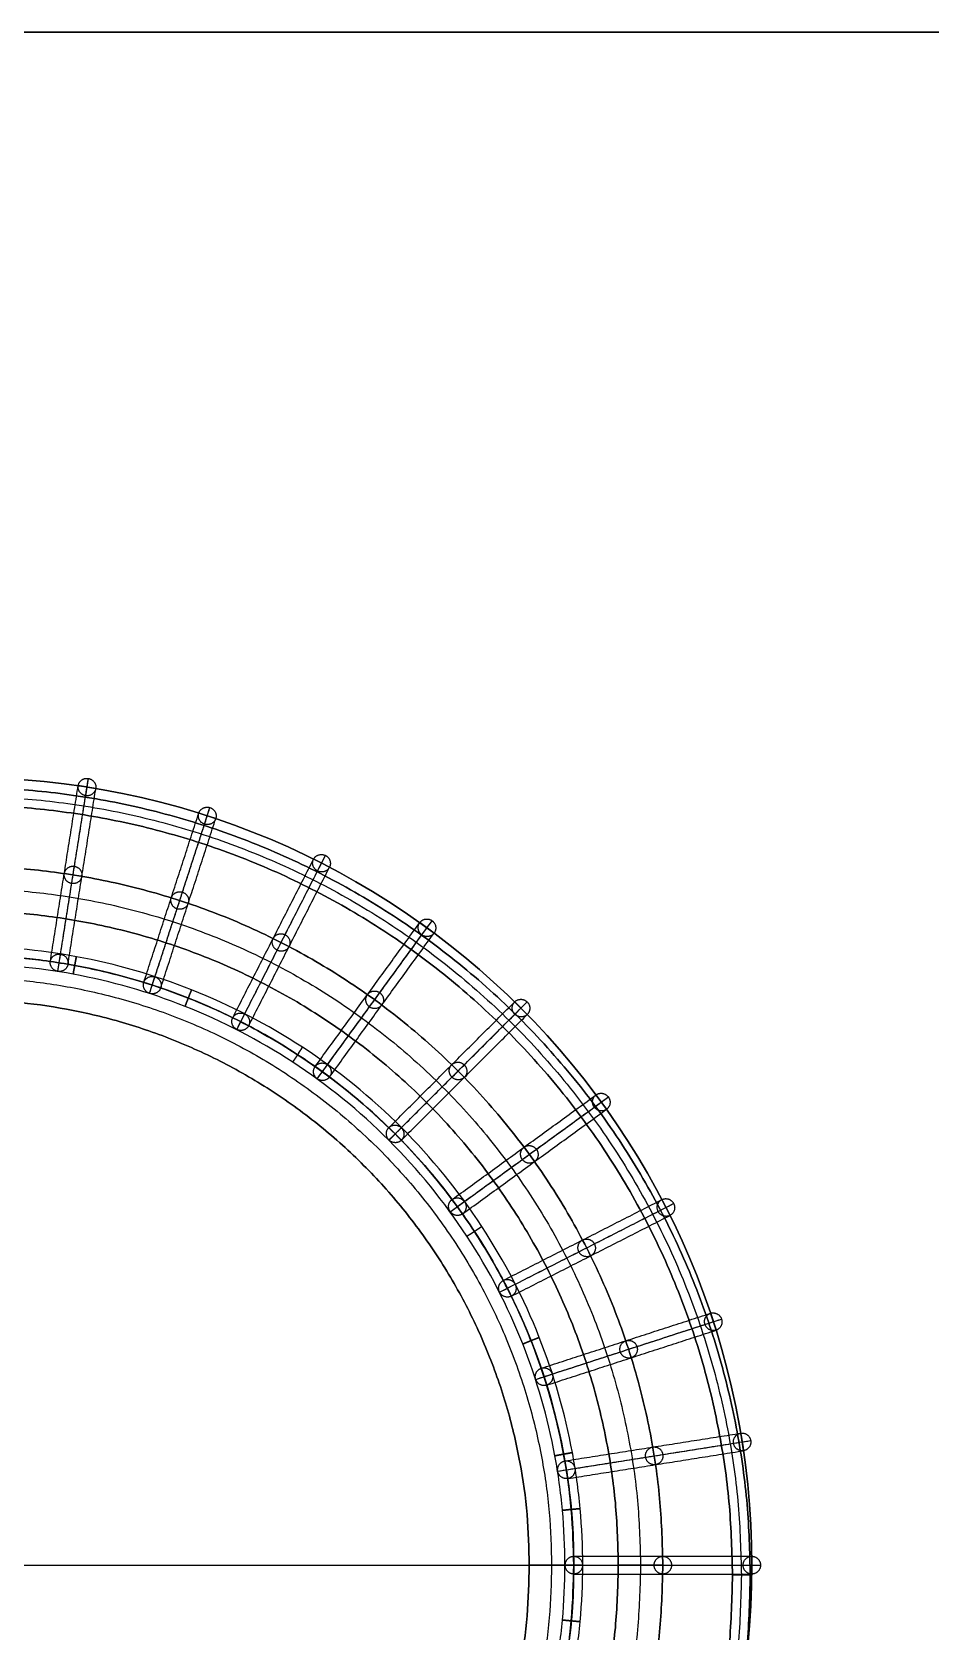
# Model space of a CAD drawing. Header units: centimetres. Extents: x 0 to 802, y 200 to 1000.
# Drawn here: x 279.8 to 380.9, y 820.1 to 1000 of the extents above; entities that cross this region are included whole.
import ezdxf

# ---------------------------------------------------------------- set-up
doc = ezdxf.new("R2010")
doc.units = ezdxf.units.CM
for name, color, linetype, true_color in [('cossion', 7, 'Continuous', 0xe6e6e6), ('floor', 7, 'Continuous', 0xbf3f3f), ('light', 7, 'Continuous', 0xffffff), ('wall', 7, 'Continuous', 0xbf3f3f), ('wood', 7, 'Continuous', 0xcdb38b)]:
    doc.layers.add(name, color=color, linetype=linetype, true_color=true_color)
doc.layers.add('Default', color=7, linetype='Continuous')

msp = doc.modelspace()

# ---------------------------------------------------------------- linework, layer by layer
at = {"layer": 'cossion'}
for p, q in [((335.73, 827.63, 325), (335.73, 827.63, 310)), ((340.73, 827.63, 325), (340.73, 827.63, 310))]:
    msp.add_line(p, q, dxfattribs=at)
for points, knots in [([(340.73, 827.63, 325), (340.73, 759.06, 325), (272.16, 759.06, 325), (203.6, 759.06, 325), (203.6, 827.63, 325), (203.6, 896.2, 325), (272.16, 896.2, 325), (340.73, 896.2, 325), (340.73, 827.63, 325)], [-430.835598, -430.835598, -430.835598, -323.126698, -323.126698, -215.417799, -215.417799, -107.708899, -107.708899, 0, 0, 0]), ([(340.73, 827.63, 310), (340.73, 759.06, 310), (272.16, 759.06, 310), (203.6, 759.06, 310), (203.6, 827.63, 310), (203.6, 896.2, 310), (272.16, 896.2, 310), (340.73, 896.2, 310), (340.73, 827.63, 310)], [-430.835598, -430.835598, -430.835598, -323.126698, -323.126698, -215.417799, -215.417799, -107.708899, -107.708899, 0, 0, 0]), ([(340.73, 827.63, 317.5), (340.73, 896.2, 317.5), (272.16, 896.2, 317.5), (203.6, 896.2, 317.5), (203.6, 827.63, 317.5), (203.6, 759.06, 317.5), (272.16, 759.06, 317.5), (340.73, 759.06, 317.5), (340.73, 827.63, 317.5)], [0, 0, 0, 107.708899, 107.708899, 215.417799, 215.417799, 323.126698, 323.126698, 430.835598, 430.835598, 430.835598]), ([(338.23, 827.63, 325), (338.23, 893.7, 325), (272.16, 893.7, 325), (206.1, 893.7, 325), (206.1, 827.63, 325), (206.1, 761.56, 325), (272.16, 761.56, 325), (338.23, 761.56, 325), (338.23, 827.63, 325)], [0, 0, 0, 107.708899, 107.708899, 215.417799, 215.417799, 323.126698, 323.126698, 430.835598, 430.835598, 430.835598]), ([(338.23, 827.63, 310), (338.23, 893.7, 310), (272.16, 893.7, 310), (206.1, 893.7, 310), (206.1, 827.63, 310), (206.1, 761.56, 310), (272.16, 761.56, 310), (338.23, 761.56, 310), (338.23, 827.63, 310)], [0, 0, 0, 107.708899, 107.708899, 215.417799, 215.417799, 323.126698, 323.126698, 430.835598, 430.835598, 430.835598]), ([(335.73, 827.63, 325), (335.73, 891.2, 325), (272.16, 891.2, 325), (208.6, 891.2, 325), (208.6, 827.63, 325), (208.6, 764.06, 325), (272.16, 764.06, 325), (335.73, 764.06, 325), (335.73, 827.63, 325)], [0, 0, 0, 107.708899, 107.708899, 215.417799, 215.417799, 323.126698, 323.126698, 430.835598, 430.835598, 430.835598]), ([(335.73, 827.63, 310), (335.73, 891.2, 310), (272.16, 891.2, 310), (208.6, 891.2, 310), (208.6, 827.63, 310), (208.6, 764.06, 310), (272.16, 764.06, 310), (335.73, 764.06, 310), (335.73, 827.63, 310)], [0, 0, 0, 107.708899, 107.708899, 215.417799, 215.417799, 323.126698, 323.126698, 430.835598, 430.835598, 430.835598]), ([(335.73, 827.63, 317.5), (335.73, 764.06, 317.5), (272.16, 764.06, 317.5), (208.6, 764.06, 317.5), (208.6, 827.63, 317.5), (208.6, 891.2, 317.5), (272.16, 891.2, 317.5), (335.73, 891.2, 317.5), (335.73, 827.63, 317.5)], [-430.835598, -430.835598, -430.835598, -323.126698, -323.126698, -215.417799, -215.417799, -107.708899, -107.708899, 0, 0, 0])]:
    msp.add_rational_spline(points, [1, 0.707106781187, 1, 0.707106781187, 1, 0.707106781187, 1, 0.707106781187, 1], degree=2, knots=knots, dxfattribs=at)
for points in [[(340.73, 827.63, 325), (335.73, 827.63, 325)], [(340.73, 827.63, 310), (335.73, 827.63, 310)]]:
    msp.add_open_spline(points, degree=1, dxfattribs=at)
at = {"layer": 'Default'}
msp.add_lwpolyline([(0, 200), (800, 200), (800, 1000), (0, 1000)], close=True, dxfattribs=at)
at = {"layer": 'floor'}
for p, q in [((800, 1000), (0, 1000)), ((800, 1000, 5), (0, 1000, 5)), ((0, 1000, 2.5), (800, 1000, 2.5))]:
    msp.add_line(p, q, dxfattribs=at)
at = {"layer": 'light'}
for p, q in [((345.73, 827.63, 420), (345.73, 827.63, 418)), ((350.73, 827.63, 420), (350.73, 827.63, 418)), ((358.56, 826.5, 5), (358.56, 826.5, 7)), ((360.56, 826.5, 5), (360.56, 826.5, 7))]:
    msp.add_line(p, q, dxfattribs=at)
for points, knots in [([(360.56, 826.5, 5), (360.56, 737.93, 5), (271.99, 737.93, 5), (183.42, 737.93, 5), (183.42, 826.5, 5), (183.42, 915.07, 5), (271.99, 915.07, 5), (360.56, 915.07, 5), (360.56, 826.5, 5)], [-556.499305, -556.499305, -556.499305, -417.374479, -417.374479, -278.249653, -278.249653, -139.124826, -139.124826, 0, 0, 0]), ([(360.56, 826.5, 7), (360.56, 737.93, 7), (271.99, 737.93, 7), (183.42, 737.93, 7), (183.42, 826.5, 7), (183.42, 915.07, 7), (271.99, 915.07, 7), (360.56, 915.07, 7), (360.56, 826.5, 7)], [-556.499305, -556.499305, -556.499305, -417.374479, -417.374479, -278.249653, -278.249653, -139.124826, -139.124826, 0, 0, 0]), ([(360.56, 826.5, 6), (360.56, 915.07, 6), (271.99, 915.07, 6), (183.42, 915.07, 6), (183.42, 826.5, 6), (183.42, 737.93, 6), (271.99, 737.93, 6), (360.56, 737.93, 6), (360.56, 826.5, 6)], [0, 0, 0, 139.124826, 139.124826, 278.249653, 278.249653, 417.374479, 417.374479, 556.499305, 556.499305, 556.499305]), ([(359.56, 826.5, 5), (359.56, 914.07, 5), (271.99, 914.07, 5), (184.42, 914.07, 5), (184.42, 826.5, 5), (184.42, 738.93, 5), (271.99, 738.93, 5), (359.56, 738.93, 5), (359.56, 826.5, 5)], [0, 0, 0, 139.124826, 139.124826, 278.249653, 278.249653, 417.374479, 417.374479, 556.499305, 556.499305, 556.499305]), ([(359.56, 826.5, 7), (359.56, 914.07, 7), (271.99, 914.07, 7), (184.42, 914.07, 7), (184.42, 826.5, 7), (184.42, 738.93, 7), (271.99, 738.93, 7), (359.56, 738.93, 7), (359.56, 826.5, 7)], [0, 0, 0, 139.124826, 139.124826, 278.249653, 278.249653, 417.374479, 417.374479, 556.499305, 556.499305, 556.499305]), ([(358.56, 826.5, 5), (358.56, 913.07, 5), (271.99, 913.07, 5), (185.42, 913.07, 5), (185.42, 826.5, 5), (185.42, 739.93, 5), (271.99, 739.93, 5), (358.56, 739.93, 5), (358.56, 826.5, 5)], [0, 0, 0, 139.124826, 139.124826, 278.249653, 278.249653, 417.374479, 417.374479, 556.499305, 556.499305, 556.499305]), ([(358.56, 826.5, 7), (358.56, 913.07, 7), (271.99, 913.07, 7), (185.42, 913.07, 7), (185.42, 826.5, 7), (185.42, 739.93, 7), (271.99, 739.93, 7), (358.56, 739.93, 7), (358.56, 826.5, 7)], [0, 0, 0, 139.124826, 139.124826, 278.249653, 278.249653, 417.374479, 417.374479, 556.499305, 556.499305, 556.499305]), ([(358.56, 826.5, 6), (358.56, 739.93, 6), (271.99, 739.93, 6), (185.42, 739.93, 6), (185.42, 826.5, 6), (185.42, 913.07, 6), (271.99, 913.07, 6), (358.56, 913.07, 6), (358.56, 826.5, 6)], [-556.499305, -556.499305, -556.499305, -417.374479, -417.374479, -278.249653, -278.249653, -139.124826, -139.124826, 0, 0, 0]), ([(350.73, 827.63, 420), (350.73, 749.06, 420), (272.16, 749.06, 420), (193.6, 749.06, 420), (193.6, 827.63, 420), (193.6, 906.2, 420), (272.16, 906.2, 420), (350.73, 906.2, 420), (350.73, 827.63, 420)], [-493.667451, -493.667451, -493.667451, -370.250588, -370.250588, -246.833726, -246.833726, -123.416863, -123.416863, 0, 0, 0]), ([(350.73, 827.63, 418), (350.73, 749.06, 418), (272.16, 749.06, 418), (193.6, 749.06, 418), (193.6, 827.63, 418), (193.6, 906.2, 418), (272.16, 906.2, 418), (350.73, 906.2, 418), (350.73, 827.63, 418)], [-493.667451, -493.667451, -493.667451, -370.250588, -370.250588, -246.833726, -246.833726, -123.416863, -123.416863, 0, 0, 0]), ([(350.73, 827.63, 419), (350.73, 906.2, 419), (272.16, 906.2, 419), (193.6, 906.2, 419), (193.6, 827.63, 419), (193.6, 749.06, 419), (272.16, 749.06, 419), (350.73, 749.06, 419), (350.73, 827.63, 419)], [0, 0, 0, 123.416863, 123.416863, 246.833726, 246.833726, 370.250588, 370.250588, 493.667451, 493.667451, 493.667451]), ([(348.23, 827.63, 420), (348.23, 903.7, 420), (272.16, 903.7, 420), (196.1, 903.7, 420), (196.1, 827.63, 420), (196.1, 751.56, 420), (272.16, 751.56, 420), (348.23, 751.56, 420), (348.23, 827.63, 420)], [0, 0, 0, 123.416863, 123.416863, 246.833726, 246.833726, 370.250588, 370.250588, 493.667451, 493.667451, 493.667451]), ([(348.23, 827.63, 418), (348.23, 903.7, 418), (272.16, 903.7, 418), (196.1, 903.7, 418), (196.1, 827.63, 418), (196.1, 751.56, 418), (272.16, 751.56, 418), (348.23, 751.56, 418), (348.23, 827.63, 418)], [0, 0, 0, 123.416863, 123.416863, 246.833726, 246.833726, 370.250588, 370.250588, 493.667451, 493.667451, 493.667451]), ([(345.73, 827.63, 420), (345.73, 901.2, 420), (272.16, 901.2, 420), (198.6, 901.2, 420), (198.6, 827.63, 420), (198.6, 754.06, 420), (272.16, 754.06, 420), (345.73, 754.06, 420), (345.73, 827.63, 420)], [0, 0, 0, 123.416863, 123.416863, 246.833726, 246.833726, 370.250588, 370.250588, 493.667451, 493.667451, 493.667451]), ([(345.73, 827.63, 418), (345.73, 901.2, 418), (272.16, 901.2, 418), (198.6, 901.2, 418), (198.6, 827.63, 418), (198.6, 754.06, 418), (272.16, 754.06, 418), (345.73, 754.06, 418), (345.73, 827.63, 418)], [0, 0, 0, 123.416863, 123.416863, 246.833726, 246.833726, 370.250588, 370.250588, 493.667451, 493.667451, 493.667451]), ([(345.73, 827.63, 419), (345.73, 754.06, 419), (272.16, 754.06, 419), (198.6, 754.06, 419), (198.6, 827.63, 419), (198.6, 901.2, 419), (272.16, 901.2, 419), (345.73, 901.2, 419), (345.73, 827.63, 419)], [-493.667451, -493.667451, -493.667451, -370.250588, -370.250588, -246.833726, -246.833726, -123.416863, -123.416863, 0, 0, 0]), ([(284.46, 894.07, 310), (284.46, 894.07, 311), (284.64, 895.06, 311), (284.82, 896.04, 311), (284.82, 896.04, 310), (284.82, 896.04, 309), (284.64, 895.06, 309), (284.46, 894.07, 309), (284.46, 894.07, 310)], [0, 0, 0, 1.570796, 1.570796, 3.141593, 3.141593, 4.712389, 4.712389, 6.283185, 6.283185, 6.283185]), ([(297.04, 890.46, 310), (297.04, 890.46, 311), (297.4, 891.39, 311), (297.77, 892.32, 311), (297.77, 892.32, 310), (297.77, 892.32, 309), (297.4, 891.39, 309), (297.04, 890.46, 309), (297.04, 890.46, 310)], [0, 0, 0, 1.570796, 1.570796, 3.141593, 3.141593, 4.712389, 4.712389, 6.283185, 6.283185, 6.283185]), ([(309.14, 884.19, 310), (309.14, 884.19, 311), (309.69, 885.02, 311), (310.23, 885.86, 311), (310.23, 885.86, 310), (310.23, 885.86, 309), (309.69, 885.02, 309), (309.14, 884.19, 309), (309.14, 884.19, 310)], [0, 0, 0, 1.570796, 1.570796, 3.141593, 3.141593, 4.712389, 4.712389, 6.283185, 6.283185, 6.283185]), ([(319.94, 875.41, 310), (319.94, 875.41, 311), (320.65, 876.12, 311), (321.36, 876.82, 311), (321.36, 876.82, 310), (321.36, 876.82, 309), (320.65, 876.12, 309), (319.94, 875.41, 309), (319.94, 875.41, 310)], [0, 0, 0, 1.570796, 1.570796, 3.141593, 3.141593, 4.712389, 4.712389, 6.283185, 6.283185, 6.283185]), ([(328.72, 864.61, 310), (328.72, 864.61, 311), (329.56, 865.15, 311), (330.39, 865.7, 311), (330.39, 865.7, 310), (330.39, 865.7, 309), (329.56, 865.15, 309), (328.72, 864.61, 309), (328.72, 864.61, 310)], [0, 0, 0, 1.570796, 1.570796, 3.141593, 3.141593, 4.712389, 4.712389, 6.283185, 6.283185, 6.283185]), ([(334.99, 852.5, 310), (334.99, 852.5, 311), (335.92, 852.87, 311), (336.85, 853.24, 311), (336.85, 853.24, 310), (336.85, 853.24, 309), (335.92, 852.87, 309), (334.99, 852.5, 309), (334.99, 852.5, 310)], [0, 0, 0, 1.570796, 1.570796, 3.141593, 3.141593, 4.712389, 4.712389, 6.283185, 6.283185, 6.283185]), ([(338.61, 839.93, 310), (338.61, 839.93, 311), (339.59, 840.11, 311), (340.57, 840.29, 311), (340.57, 840.29, 310), (340.57, 840.29, 309), (339.59, 840.11, 309), (338.61, 839.93, 309), (338.61, 839.93, 310)], [0, 0, 0, 1.570796, 1.570796, 3.141593, 3.141593, 4.712389, 4.712389, 6.283185, 6.283185, 6.283185]), ([(339.45, 833.8, 310), (339.45, 833.8, 311), (340.45, 833.9, 311), (341.44, 833.99, 311), (341.44, 833.99, 310), (341.44, 833.99, 309), (340.45, 833.9, 309), (339.45, 833.8, 309), (339.45, 833.8, 310)], [0, 0, 0, 1.570796, 1.570796, 3.141593, 3.141593, 4.712389, 4.712389, 6.283185, 6.283185, 6.283185]), ([(339.73, 827.63, 310), (339.73, 827.63, 311), (340.73, 827.63, 311), (341.73, 827.63, 311), (341.73, 827.63, 310), (341.73, 827.63, 309), (340.73, 827.63, 309), (339.73, 827.63, 309), (339.73, 827.63, 310)], [0, 0, 0, 1.570796, 1.570796, 3.141593, 3.141593, 4.712389, 4.712389, 6.283185, 6.283185, 6.283185]), ([(339.45, 821.46, 310), (339.45, 821.46, 311), (340.45, 821.37, 311), (341.44, 821.28, 311), (341.44, 821.28, 310), (341.44, 821.28, 309), (340.45, 821.37, 309), (339.45, 821.46, 309), (339.45, 821.46, 310)], [0, 0, 0, 1.570796, 1.570796, 3.141593, 3.141593, 4.712389, 4.712389, 6.283185, 6.283185, 6.283185])]:
    msp.add_rational_spline(points, [1, 0.707106781187, 1, 0.707106781187, 1, 0.707106781187, 1, 0.707106781187, 1], degree=2, knots=knots, dxfattribs=at)
for points in [[(341.73, 827.63, 310), (341.73, 825.51, 310), (341.54, 821.27, 310), (340.34, 812.6, 310), (337.21, 801.68, 310), (330.75, 789.21, 310), (321.71, 778.09, 310), (310.58, 769.05, 310), (298.12, 762.59, 310), (285.15, 758.86, 310), (272.16, 757.67, 310), (259.18, 758.86, 310), (246.21, 762.59, 310), (233.75, 769.05, 310), (222.62, 778.09, 310), (213.58, 789.21, 310), (207.13, 801.68, 310), (203.4, 814.65, 310), (202.21, 827.63, 310), (203.4, 840.62, 310), (207.12, 853.58, 310), (213.58, 866.05, 310), (222.62, 877.17, 310), (233.75, 886.21, 310), (246.21, 892.67, 310), (259.18, 896.4, 310), (272.16, 897.59, 310), (285.15, 896.4, 310), (298.12, 892.67, 310), (310.58, 886.21, 310), (321.71, 877.18, 310), (330.75, 866.05, 310), (337.2, 853.58, 310), (340.34, 842.67, 310), (341.54, 834, 310), (341.73, 829.75, 310), (341.73, 827.63, 310)], [(340.73, 827.63, 311), (340.73, 825.54, 311), (340.54, 821.36, 311), (339.36, 812.81, 311), (336.27, 802.05, 311), (329.9, 789.77, 311), (321, 778.8, 311), (310.03, 769.89, 311), (297.74, 763.53, 311), (284.96, 759.85, 311), (272.16, 758.68, 311), (259.37, 759.85, 311), (246.59, 763.53, 311), (234.3, 769.89, 311), (223.33, 778.8, 311), (214.43, 789.77, 311), (208.06, 802.05, 311), (204.39, 814.83, 311), (203.21, 827.63, 311), (204.39, 840.43, 311), (208.06, 853.21, 311), (214.43, 865.5, 311), (223.33, 876.46, 311), (234.3, 885.37, 311), (246.59, 891.74, 311), (259.37, 895.41, 311), (272.16, 896.58, 311), (284.96, 895.41, 311), (297.74, 891.74, 311), (310.03, 885.37, 311), (321, 876.46, 311), (329.9, 865.5, 311), (336.27, 853.21, 311), (339.36, 842.45, 311), (340.54, 833.9, 311), (340.73, 829.72, 311), (340.73, 827.63, 311)], [(340.73, 827.63, 309), (340.73, 825.54, 309), (340.54, 821.36, 309), (339.36, 812.81, 309), (336.27, 802.05, 309), (329.9, 789.77, 309), (321, 778.8, 309), (310.03, 769.89, 309), (297.74, 763.53, 309), (284.96, 759.85, 309), (272.16, 758.68, 309), (259.37, 759.85, 309), (246.59, 763.53, 309), (234.3, 769.89, 309), (223.33, 778.8, 309), (214.43, 789.77, 309), (208.06, 802.05, 309), (204.39, 814.83, 309), (203.21, 827.63, 309), (204.39, 840.43, 309), (208.06, 853.21, 309), (214.43, 865.5, 309), (223.33, 876.46, 309), (234.3, 885.37, 309), (246.59, 891.74, 309), (259.37, 895.41, 309), (272.16, 896.58, 309), (284.96, 895.41, 309), (297.74, 891.74, 309), (310.03, 885.37, 309), (321, 876.46, 309), (329.9, 865.5, 309), (336.27, 853.21, 309), (339.36, 842.45, 309), (340.54, 833.9, 309), (340.73, 829.72, 309), (340.73, 827.63, 309)], [(339.73, 827.63, 310), (339.73, 825.57, 310), (339.55, 821.45, 310), (338.38, 813.03, 310), (335.34, 802.43, 310), (329.06, 790.32, 310), (320.28, 779.51, 310), (309.48, 770.73, 310), (297.37, 764.46, 310), (284.78, 760.84, 310), (272.16, 759.68, 310), (259.55, 760.84, 310), (246.96, 764.46, 310), (234.85, 770.73, 310), (224.05, 779.51, 310), (215.27, 790.32, 310), (209, 802.43, 310), (205.37, 815.02, 310), (204.22, 827.63, 310), (205.37, 840.24, 310), (208.99, 852.84, 310), (215.27, 864.95, 310), (224.05, 875.75, 310), (234.85, 884.53, 310), (246.96, 890.8, 310), (259.55, 894.42, 310), (272.16, 895.58, 310), (284.78, 894.42, 310), (297.37, 890.8, 310), (309.48, 884.53, 310), (320.28, 875.75, 310), (329.06, 864.94, 310), (335.33, 852.84, 310), (338.38, 842.23, 310), (339.55, 833.81, 310), (339.73, 829.69, 310), (339.73, 827.63, 310)]]:
    msp.add_open_spline(points, degree=3, knots=[0, 0, 0, 0, 6.27351, 12.54702, 25.847898, 39.703594, 53.854365, 68.005135, 81.860832, 95.161709, 107.708729, 120.255749, 133.556627, 147.412324, 161.563094, 175.713865, 189.569561, 202.870439, 215.417459, 227.964479, 241.265356, 255.121053, 269.271824, 283.422594, 297.278291, 310.579168, 323.126188, 335.673208, 348.974086, 362.829782, 376.980553, 391.131323, 404.98702, 418.287898, 424.561408, 430.834918, 430.834918, 430.834918, 430.834918], dxfattribs=at)
for points in [[(350.73, 827.63, 420), (345.73, 827.63, 420)], [(350.73, 827.63, 418), (345.73, 827.63, 418)], [(360.56, 826.5, 5), (358.56, 826.5, 5)], [(360.56, 826.5, 7), (358.56, 826.5, 7)]]:
    msp.add_open_spline(points, degree=1, dxfattribs=at)
at = {"layer": 'wall'}
msp.add_circle((272.16, 827.63, 325), 68.57, dxfattribs=at)
at = {"layer": 'wood'}
for p, q in [((285.87, 914.14, 420.21), (286.17, 916.08, 419.79)), ((287.01, 914.95, 420), (285.03, 915.27, 420)), ((300.49, 911.56, 420), (298.58, 912.18, 420)), ((299.23, 910.94, 420.21), (299.84, 912.8, 419.79)), ((313.27, 906.09, 420), (311.48, 907, 420)), ((311.93, 905.68, 420.21), (312.82, 907.42, 419.79)), ((325.03, 898.7, 420), (323.42, 899.87, 420)), ((323.65, 898.49, 420.21), (324.8, 900.08, 419.79)), ((282.74, 894.39, 325.21), (283.04, 896.32, 324.79)), ((283.88, 895.2, 325), (281.9, 895.51, 325)), ((294.31, 892.54, 325), (292.4, 893.15, 325)), ((293.05, 891.91, 325.21), (293.66, 893.78, 324.79)), ((335.5, 889.55, 420), (334.09, 890.97, 420)), ((334.1, 889.57, 420.21), (335.49, 890.95, 419.79)), ((304.19, 888.27, 325), (302.4, 889.18, 325)), ((302.85, 887.86, 325.21), (303.74, 889.6, 324.79)), ((313.28, 882.52, 325), (311.66, 883.69, 325)), ((311.89, 882.31, 325.21), (313.04, 883.9, 324.79)), ((343.03, 879.12, 420.21), (344.61, 880.27, 419.79)), ((344.41, 878.88, 420), (343.23, 880.5, 420)), ((321.36, 875.41, 325), (319.94, 876.82, 325)), ((319.96, 875.43, 325.21), (321.34, 876.81, 324.79)), ((326.85, 867.36, 325.21), (328.43, 868.51, 324.79)), ((328.23, 867.13, 325), (327.05, 868.74, 325)), ((350.21, 867.4, 420.21), (351.95, 868.29, 419.79)), ((351.54, 866.95, 420), (350.63, 868.73, 420)), ((332.39, 858.32, 325.21), (334.13, 859.21, 324.79)), ((333.71, 857.87, 325), (332.81, 859.65, 325)), ((355.47, 854.7, 420.21), (357.33, 855.3, 419.79)), ((356.71, 854.05, 420), (356.09, 855.95, 420)), ((336.45, 848.52, 325.21), (338.31, 849.12, 324.79)), ((337.69, 847.87, 325), (337.07, 849.77, 325)), ((359.8, 840.5, 420), (359.49, 842.47, 420)), ((358.68, 841.33, 420.21), (360.61, 841.64, 419.79)), ((338.92, 838.2, 325.21), (340.86, 838.51, 324.79)), ((340.05, 837.37, 325), (339.73, 839.35, 325)), ((183.6, 827.63, 420), (360.73, 827.63, 420)), ((183.6, 827.63, 425), (360.73, 827.63, 425)), ((339.76, 827.63, 325.21), (341.71, 827.63, 324.79)), ((340.73, 826.63, 325), (340.73, 828.63, 325)), ((359.76, 827.63, 420.21), (361.71, 827.63, 419.79)), ((360.73, 826.63, 420), (360.73, 828.63, 420)), ((360.73, 827.63, 420), (360.73, 827.63, 425))]:
    msp.add_line(p, q, dxfattribs=at)
for centre in [(272.16, 827.63, 420), (272.16, 827.63, 425), (272.16, 827.63, 420)]:
    msp.add_circle(centre, 88.57, dxfattribs=at)
at = {"layer": 'wood', "extrusion": (0, 0, -1)}
msp.add_circle((-272.16, 827.63, -422.5), 88.57, dxfattribs=at)
at = {"layer": 'wood'}
for points in [[(283.04, 896.32, 324.79), (286.17, 916.08, 419.79)], [(281.9, 895.51, 325), (285.03, 915.27, 420)], [(282.74, 894.39, 325.21), (285.87, 914.14, 420.21)], [(283.88, 895.2, 325), (287.01, 914.95, 420)], [(292.4, 893.15, 325), (298.58, 912.18, 420)], [(293.66, 893.78, 324.79), (299.84, 912.8, 419.79)], [(293.05, 891.91, 325.21), (299.23, 910.94, 420.21)], [(294.31, 892.54, 325), (300.49, 911.56, 420)], [(302.4, 889.18, 325), (311.48, 907, 420)], [(303.74, 889.6, 324.79), (312.82, 907.42, 419.79)], [(302.85, 887.86, 325.21), (311.93, 905.68, 420.21)], [(304.19, 888.27, 325), (313.27, 906.09, 420)], [(311.66, 883.69, 325), (323.42, 899.87, 420)], [(313.04, 883.9, 324.79), (324.8, 900.08, 419.79)], [(311.89, 882.31, 325.21), (323.65, 898.49, 420.21)], [(313.28, 882.52, 325), (325.03, 898.7, 420)], [(319.94, 876.82, 325), (334.09, 890.97, 420)], [(321.34, 876.81, 324.79), (335.49, 890.95, 419.79)], [(319.96, 875.43, 325.21), (334.1, 889.57, 420.21)], [(321.36, 875.41, 325), (335.5, 889.55, 420)], [(327.05, 868.74, 325), (343.23, 880.5, 420)], [(328.43, 868.51, 324.79), (344.61, 880.27, 419.79)], [(326.85, 867.36, 325.21), (343.03, 879.12, 420.21)], [(328.23, 867.13, 325), (344.41, 878.88, 420)], [(332.39, 858.32, 325.21), (350.21, 867.4, 420.21)], [(332.81, 859.65, 325), (350.63, 868.73, 420)], [(334.13, 859.21, 324.79), (351.95, 868.29, 419.79)], [(333.71, 857.87, 325), (351.54, 866.95, 420)], [(336.45, 848.52, 325.21), (355.47, 854.7, 420.21)], [(337.07, 849.77, 325), (356.09, 855.95, 420)], [(338.31, 849.12, 324.79), (357.33, 855.3, 419.79)], [(337.69, 847.87, 325), (356.71, 854.05, 420)], [(339.73, 839.35, 325), (359.49, 842.47, 420)], [(338.92, 838.2, 325.21), (358.68, 841.33, 420.21)], [(340.05, 837.37, 325), (359.8, 840.5, 420)], [(340.86, 838.51, 324.79), (360.61, 841.64, 419.79)], [(339.76, 827.63, 325.21), (359.76, 827.63, 420.21)], [(340.73, 828.63, 325), (360.73, 828.63, 420)], [(341.71, 827.63, 324.79), (361.71, 827.63, 419.79)], [(340.73, 826.63, 325), (360.73, 826.63, 420)]]:
    msp.add_open_spline(points, degree=1, dxfattribs=at)
for points, knots in [([(286.17, 916.08, 419.79), (285.19, 916.23, 419.79), (285.03, 915.27, 420), (284.88, 914.3, 420.21), (285.87, 914.14, 420.21), (286.85, 913.99, 420.21), (287.01, 914.95, 420), (287.16, 915.92, 419.79), (286.17, 916.08, 419.79)], [0, 0, 0, 1.570796, 1.570796, 3.141593, 3.141593, 4.712389, 4.712389, 6.283185, 6.283185, 6.283185]), ([(360.56, 826.5, 5), (360.56, 915.07, 5), (271.99, 915.07, 5), (183.42, 915.07, 5), (183.42, 826.5, 5), (183.42, 737.93, 5), (271.99, 737.93, 5), (360.56, 737.93, 5), (360.56, 826.5, 5)], [0, 0, 0, 141.371669, 141.371669, 282.743339, 282.743339, 424.115008, 424.115008, 565.486678, 565.486678, 565.486678]), ([(299.84, 912.8, 419.79), (298.89, 913.11, 419.79), (298.58, 912.18, 420), (298.28, 911.24, 420.21), (299.23, 910.94, 420.21), (300.18, 910.63, 420.21), (300.49, 911.56, 420), (300.79, 912.49, 419.79), (299.84, 912.8, 419.79)], [0, 0, 0, 1.570796, 1.570796, 3.141593, 3.141593, 4.712389, 4.712389, 6.283185, 6.283185, 6.283185]), ([(312.82, 907.42, 419.79), (311.93, 907.87, 419.79), (311.48, 907, 420), (311.04, 906.13, 420.21), (311.93, 905.68, 420.21), (312.82, 905.22, 420.21), (313.27, 906.09, 420), (313.71, 906.97, 419.79), (312.82, 907.42, 419.79)], [0, 0, 0, 1.570796, 1.570796, 3.141593, 3.141593, 4.712389, 4.712389, 6.283185, 6.283185, 6.283185]), ([(284.61, 906.2, 372.29), (283.62, 906.36, 372.29), (283.47, 905.39, 372.5), (283.32, 904.42, 372.71), (284.3, 904.27, 372.71), (285.29, 904.11, 372.71), (285.44, 905.08, 372.5), (285.6, 906.04, 372.29), (284.61, 906.2, 372.29)], [0, 0, 0, 1.570796, 1.570796, 3.141593, 3.141593, 4.712389, 4.712389, 6.283185, 6.283185, 6.283185]), ([(296.75, 903.29, 372.29), (295.8, 903.6, 372.29), (295.49, 902.66, 372.5), (295.19, 901.73, 372.71), (296.14, 901.42, 372.71), (297.09, 901.12, 372.71), (297.4, 902.05, 372.5), (297.7, 902.98, 372.29), (296.75, 903.29, 372.29)], [0, 0, 0, 1.570796, 1.570796, 3.141593, 3.141593, 4.712389, 4.712389, 6.283185, 6.283185, 6.283185]), ([(324.8, 900.08, 419.79), (323.99, 900.67, 419.79), (323.42, 899.87, 420), (322.84, 899.08, 420.21), (323.65, 898.49, 420.21), (324.46, 897.91, 420.21), (325.03, 898.7, 420), (325.61, 899.49, 419.79), (324.8, 900.08, 419.79)], [0, 0, 0, 1.570796, 1.570796, 3.141593, 3.141593, 4.712389, 4.712389, 6.283185, 6.283185, 6.283185]), ([(308.28, 898.51, 372.29), (307.39, 898.96, 372.29), (306.94, 898.09, 372.5), (306.5, 897.22, 372.71), (307.39, 896.77, 372.71), (308.28, 896.31, 372.71), (308.73, 897.18, 372.5), (309.17, 898.06, 372.29), (308.28, 898.51, 372.29)], [0, 0, 0, 1.570796, 1.570796, 3.141593, 3.141593, 4.712389, 4.712389, 6.283185, 6.283185, 6.283185]), ([(283.04, 896.32, 324.79), (282.06, 896.48, 324.79), (281.9, 895.51, 325), (281.75, 894.55, 325.21), (282.74, 894.39, 325.21), (283.73, 894.23, 325.21), (283.88, 895.2, 325), (284.03, 896.17, 324.79), (283.04, 896.32, 324.79)], [0, 0, 0, 1.570796, 1.570796, 3.141593, 3.141593, 4.712389, 4.712389, 6.283185, 6.283185, 6.283185]), ([(293.66, 893.78, 324.79), (292.71, 894.08, 324.79), (292.4, 893.15, 325), (292.1, 892.22, 325.21), (293.05, 891.91, 325.21), (294, 891.61, 325.21), (294.31, 892.54, 325), (294.61, 893.47, 324.79), (293.66, 893.78, 324.79)], [0, 0, 0, 1.570796, 1.570796, 3.141593, 3.141593, 4.712389, 4.712389, 6.283185, 6.283185, 6.283185]), ([(318.92, 891.99, 372.29), (318.11, 892.57, 372.29), (317.54, 891.78, 372.5), (316.96, 890.99, 372.71), (317.77, 890.4, 372.71), (318.58, 889.82, 372.71), (319.16, 890.61, 372.5), (319.73, 891.4, 372.29), (318.92, 891.99, 372.29)], [0, 0, 0, 1.570796, 1.570796, 3.141593, 3.141593, 4.712389, 4.712389, 6.283185, 6.283185, 6.283185]), ([(335.49, 890.95, 419.79), (334.78, 891.66, 419.79), (334.09, 890.97, 420), (333.39, 890.27, 420.21), (334.1, 889.57, 420.21), (334.81, 888.86, 420.21), (335.5, 889.55, 420), (336.19, 890.24, 419.79), (335.49, 890.95, 419.79)], [0, 0, 0, 1.570796, 1.570796, 3.141593, 3.141593, 4.712389, 4.712389, 6.283185, 6.283185, 6.283185]), ([(303.74, 889.6, 324.79), (302.85, 890.05, 324.79), (302.4, 889.18, 325), (301.96, 888.31, 325.21), (302.85, 887.86, 325.21), (303.74, 887.4, 325.21), (304.19, 888.27, 325), (304.63, 889.15, 324.79), (303.74, 889.6, 324.79)], [0, 0, 0, 1.570796, 1.570796, 3.141593, 3.141593, 4.712389, 4.712389, 6.283185, 6.283185, 6.283185]), ([(313.04, 883.9, 324.79), (312.24, 884.48, 324.79), (311.66, 883.69, 325), (311.08, 882.9, 325.21), (311.89, 882.31, 325.21), (312.7, 881.73, 325.21), (313.28, 882.52, 325), (313.85, 883.31, 324.79), (313.04, 883.9, 324.79)], [0, 0, 0, 1.570796, 1.570796, 3.141593, 3.141593, 4.712389, 4.712389, 6.283185, 6.283185, 6.283185]), ([(328.41, 883.88, 372.29), (327.71, 884.59, 372.29), (327.01, 883.9, 372.5), (326.32, 883.2, 372.71), (327.03, 882.5, 372.71), (327.74, 881.79, 372.71), (328.43, 882.48, 372.5), (329.12, 883.17, 372.29), (328.41, 883.88, 372.29)], [0, 0, 0, 1.570796, 1.570796, 3.141593, 3.141593, 4.712389, 4.712389, 6.283185, 6.283185, 6.283185]), ([(344.61, 880.27, 419.79), (344.02, 881.08, 419.79), (343.23, 880.5, 420), (342.44, 879.93, 420.21), (343.03, 879.12, 420.21), (343.62, 878.31, 420.21), (344.41, 878.88, 420), (345.2, 879.46, 419.79), (344.61, 880.27, 419.79)], [0, 0, 0, 1.570796, 1.570796, 3.141593, 3.141593, 4.712389, 4.712389, 6.283185, 6.283185, 6.283185]), ([(321.34, 876.81, 324.79), (320.64, 877.52, 324.79), (319.94, 876.82, 325), (319.25, 876.13, 325.21), (319.96, 875.43, 325.21), (320.67, 874.72, 325.21), (321.36, 875.41, 325), (322.05, 876.1, 324.79), (321.34, 876.81, 324.79)], [0, 0, 0, 1.570796, 1.570796, 3.141593, 3.141593, 4.712389, 4.712389, 6.283185, 6.283185, 6.283185]), ([(336.52, 874.39, 372.29), (335.93, 875.2, 372.29), (335.14, 874.62, 372.5), (334.35, 874.05, 372.71), (334.94, 873.24, 372.71), (335.53, 872.43, 372.71), (336.32, 873, 372.5), (337.11, 873.58, 372.29), (336.52, 874.39, 372.29)], [0, 0, 0, 1.570796, 1.570796, 3.141593, 3.141593, 4.712389, 4.712389, 6.283185, 6.283185, 6.283185]), ([(328.43, 868.51, 324.79), (327.84, 869.32, 324.79), (327.05, 868.74, 325), (326.26, 868.17, 325.21), (326.85, 867.36, 325.21), (327.44, 866.55, 325.21), (328.23, 867.13, 325), (329.02, 867.7, 324.79), (328.43, 868.51, 324.79)], [0, 0, 0, 1.570796, 1.570796, 3.141593, 3.141593, 4.712389, 4.712389, 6.283185, 6.283185, 6.283185]), ([(351.95, 868.29, 419.79), (351.5, 869.18, 419.79), (350.63, 868.73, 420), (349.76, 868.29, 420.21), (350.21, 867.4, 420.21), (350.66, 866.51, 420.21), (351.54, 866.95, 420), (352.41, 867.39, 419.79), (351.95, 868.29, 419.79)], [0, 0, 0, 1.570796, 1.570796, 3.141593, 3.141593, 4.712389, 4.712389, 6.283185, 6.283185, 6.283185]), ([(343.04, 863.75, 372.29), (342.59, 864.64, 372.29), (341.72, 864.19, 372.5), (340.85, 863.75, 372.71), (341.3, 862.86, 372.71), (341.75, 861.97, 372.71), (342.63, 862.41, 372.5), (343.5, 862.85, 372.29), (343.04, 863.75, 372.29)], [0, 0, 0, 1.570796, 1.570796, 3.141593, 3.141593, 4.712389, 4.712389, 6.283185, 6.283185, 6.283185]), ([(334.13, 859.21, 324.79), (333.68, 860.1, 324.79), (332.81, 859.65, 325), (331.94, 859.21, 325.21), (332.39, 858.32, 325.21), (332.84, 857.43, 325.21), (333.71, 857.87, 325), (334.59, 858.31, 324.79), (334.13, 859.21, 324.79)], [0, 0, 0, 1.570796, 1.570796, 3.141593, 3.141593, 4.712389, 4.712389, 6.283185, 6.283185, 6.283185]), ([(357.33, 855.3, 419.79), (357.02, 856.25, 419.79), (356.09, 855.95, 420), (355.16, 855.65, 420.21), (355.47, 854.7, 420.21), (355.78, 853.75, 420.21), (356.71, 854.05, 420), (357.64, 854.35, 419.79), (357.33, 855.3, 419.79)], [0, 0, 0, 1.570796, 1.570796, 3.141593, 3.141593, 4.712389, 4.712389, 6.283185, 6.283185, 6.283185]), ([(347.82, 852.21, 372.29), (347.51, 853.16, 372.29), (346.58, 852.86, 372.5), (345.65, 852.56, 372.71), (345.96, 851.61, 372.71), (346.27, 850.66, 372.71), (347.2, 850.96, 372.5), (348.13, 851.26, 372.29), (347.82, 852.21, 372.29)], [0, 0, 0, 1.570796, 1.570796, 3.141593, 3.141593, 4.712389, 4.712389, 6.283185, 6.283185, 6.283185]), ([(338.31, 849.12, 324.79), (338, 850.07, 324.79), (337.07, 849.77, 325), (336.14, 849.47, 325.21), (336.45, 848.52, 325.21), (336.76, 847.57, 325.21), (337.69, 847.87, 325), (338.62, 848.17, 324.79), (338.31, 849.12, 324.79)], [0, 0, 0, 1.570796, 1.570796, 3.141593, 3.141593, 4.712389, 4.712389, 6.283185, 6.283185, 6.283185]), ([(360.61, 841.64, 419.79), (360.45, 842.63, 419.79), (359.49, 842.47, 420), (358.52, 842.32, 420.21), (358.68, 841.33, 420.21), (358.83, 840.35, 420.21), (359.8, 840.5, 420), (360.77, 840.65, 419.79), (360.61, 841.64, 419.79)], [0, 0, 0, 1.570796, 1.570796, 3.141593, 3.141593, 4.712389, 4.712389, 6.283185, 6.283185, 6.283185]), ([(350.73, 840.08, 372.29), (350.58, 841.06, 372.29), (349.61, 840.91, 372.5), (348.64, 840.76, 372.71), (348.8, 839.77, 372.71), (348.96, 838.78, 372.71), (349.92, 838.93, 372.5), (350.89, 839.09, 372.29), (350.73, 840.08, 372.29)], [0, 0, 0, 1.570796, 1.570796, 3.141593, 3.141593, 4.712389, 4.712389, 6.283185, 6.283185, 6.283185]), ([(340.86, 838.51, 324.79), (340.7, 839.5, 324.79), (339.73, 839.35, 325), (338.77, 839.19, 325.21), (338.92, 838.2, 325.21), (339.08, 837.22, 325.21), (340.05, 837.37, 325), (341.01, 837.52, 324.79), (340.86, 838.51, 324.79)], [0, 0, 0, 1.570796, 1.570796, 3.141593, 3.141593, 4.712389, 4.712389, 6.283185, 6.283185, 6.283185]), ([(341.71, 827.63, 324.79), (341.71, 828.63, 324.79), (340.73, 828.63, 325), (339.76, 828.63, 325.21), (339.76, 827.63, 325.21), (339.76, 826.63, 325.21), (340.73, 826.63, 325), (341.71, 826.63, 324.79), (341.71, 827.63, 324.79)], [0, 0, 0, 1.570796, 1.570796, 3.141593, 3.141593, 4.712389, 4.712389, 6.283185, 6.283185, 6.283185]), ([(351.71, 827.63, 372.29), (351.71, 828.63, 372.29), (350.73, 828.63, 372.5), (349.76, 828.63, 372.71), (349.76, 827.63, 372.71), (349.76, 826.63, 372.71), (350.73, 826.63, 372.5), (351.71, 826.63, 372.29), (351.71, 827.63, 372.29)], [0, 0, 0, 1.570796, 1.570796, 3.141593, 3.141593, 4.712389, 4.712389, 6.283185, 6.283185, 6.283185]), ([(361.71, 827.63, 419.79), (361.71, 828.63, 419.79), (360.73, 828.63, 420), (359.76, 828.63, 420.21), (359.76, 827.63, 420.21), (359.76, 826.63, 420.21), (360.73, 826.63, 420), (361.71, 826.63, 419.79), (361.71, 827.63, 419.79)], [0, 0, 0, 1.570796, 1.570796, 3.141593, 3.141593, 4.712389, 4.712389, 6.283185, 6.283185, 6.283185])]:
    msp.add_rational_spline(points, [1, 0.707106781187, 1, 0.707106781187, 1, 0.707106781187, 1, 0.707106781187, 1], degree=2, knots=knots, dxfattribs=at)

doc.saveas('drawing.dxf')
